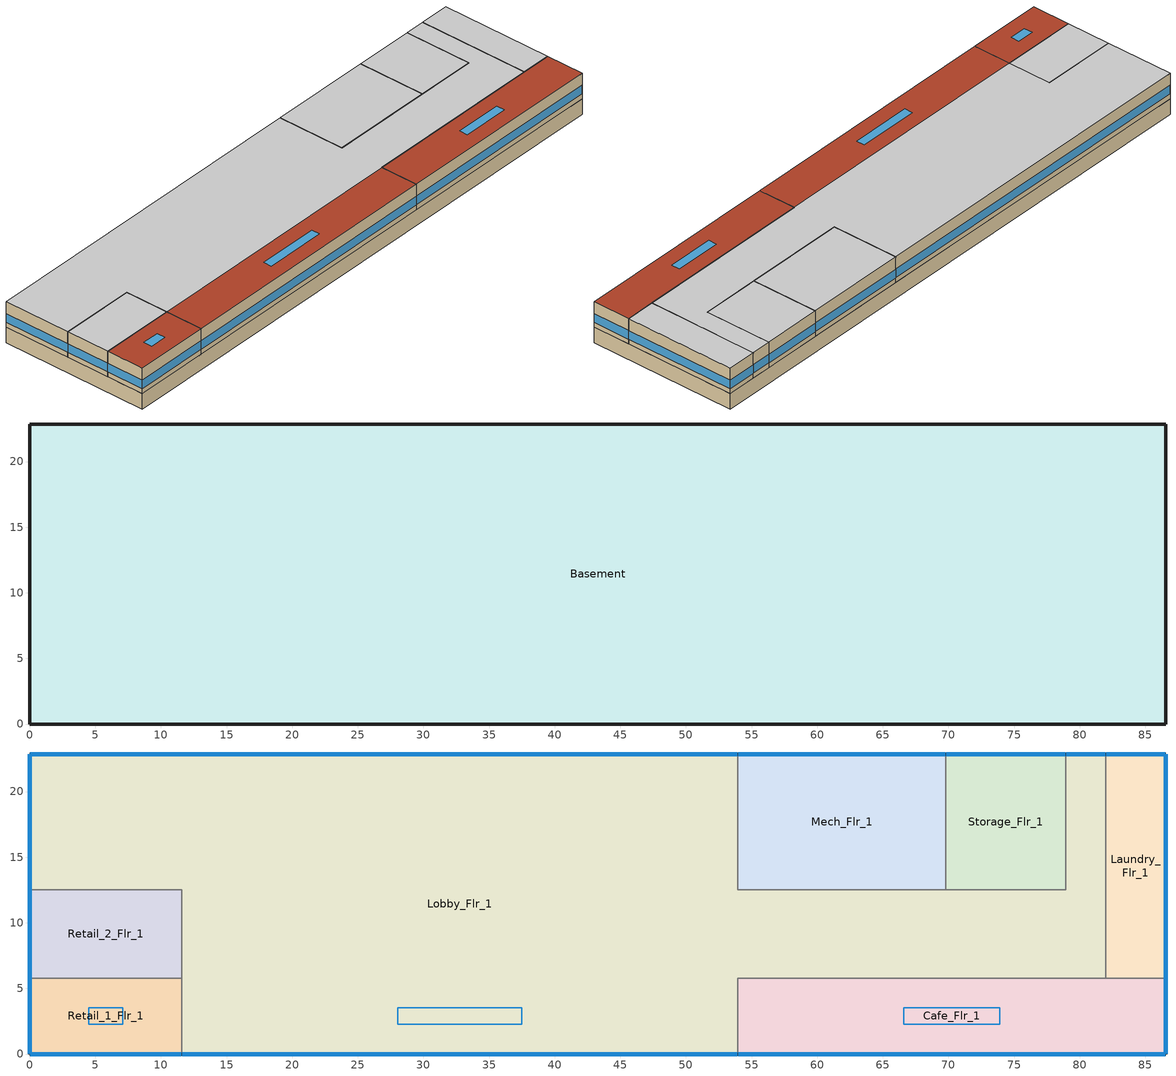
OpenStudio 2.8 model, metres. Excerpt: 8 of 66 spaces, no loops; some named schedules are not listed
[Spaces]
Basement
 floor ground: 86.56,22.86 86.56,0 0,0 0,22.86 z-2.44
 wall ground: 0,22.86 0,0 86.56,0 86.56,22.86 0,22.86 z-2.44:0
Lobby_Flr_1
 floor to Basement: 53.95,22.86 53.95,0 11.58,0 11.58,12.5 0,12.5 0,22.86 z0; 81.99,22.86 81.99,5.79 53.95,5.79 53.95,12.5 78.94,12.5 78.94,22.86 z0
 wall outside: 53.95,22.86 0,22.86 0,12.5 / 11.58,0 53.95,0 / 81.99,22.86 78.94,22.86 z0:3.96
 wall to Retail_1_Flr_1: 11.58,5.79 11.58,0 z0:3.96
 wall to Laundry_Flr_1: 81.99,5.79 81.99,22.86 z0:3.96
 wall to Storage_Flr_1: 78.94,22.86 78.94,12.5 69.8,12.5 z0:3.96
 wall to Cafe_Flr_1: 53.95,0 53.95,5.79 81.99,5.79 z0:3.96
 wall to Retail_2_Flr_1: 0,12.5 11.58,12.5 11.58,5.79 z0:3.96
 wall to Mech_Flr_1: 69.8,12.5 53.95,12.5 53.95,22.86 z0:3.96
 window: 53.92,22.86 0.03,22.86 / 11.61,0 53.92,0 z0.76:2.08; 0,22.83 0,12.52 z0.76:2.09; 81.97,22.86 78.97,22.86 z0.76:2.1
 ceiling adiabatic (BTAP-Int-Wall): 81.99,5.79 81.99,22.86 78.94,22.86 78.94,12.5 53.95,12.5 53.95,22.86 0,22.86 0,12.5 11.58,12.5 11.58,5.79 z3.96
 roof outside: 53.95,0 53.95,5.79 11.58,5.79 11.58,0 z3.96
 skylight: 37.5,2.25 37.5,3.54 28.03,3.54 28.03,2.25 z3.96
Retail_1_Flr_1
 floor to Basement: 11.58,5.79 11.58,0 0,0 0,5.79 z0
 wall outside: 0,5.79 0,0 11.58,0 z0:3.96
 wall to Retail_2_Flr_1: 11.58,5.79 0,5.79 z0:3.96
 window: 0.03,0 11.56,0 / 0,5.77 0,0.03 z0.76:2.09
 roof outside: 11.58,0 11.58,5.79 0,5.79 0,0 z3.96
 skylight: 7.09,2.25 7.09,3.54 4.5,3.54 4.5,2.25 z3.96
Retail_2_Flr_1
 floor to Basement: 11.58,12.5 11.58,5.79 0,5.79 0,12.5 z0
 wall outside: 0,12.5 0,5.79 z0:3.96
 window: 0,12.47 0,5.82 z0.76:2.09
 ceiling adiabatic (BTAP-Int-Wall): 11.58,5.79 11.58,12.5 0,12.5 0,5.79 z3.96
Laundry_Flr_1
 floor to Basement: 86.56,22.86 86.56,5.79 81.99,5.79 81.99,22.86 z0
 wall outside: 86.56,5.79 86.56,22.86 81.99,22.86 z0:3.96
 wall to Cafe_Flr_1: 81.99,5.79 86.56,5.79 z0:3.96
 window: 86.56,5.82 86.56,22.83 z0.76:2.09; 86.54,22.86 82.02,22.86 z0.76:2.1
 ceiling adiabatic (BTAP-Int-Wall): 86.56,5.79 86.56,22.86 81.99,22.86 81.99,5.79 z3.96
Storage_Flr_1
 floor to Basement: 78.94,22.86 78.94,12.5 69.8,12.5 69.8,22.86 z0
 wall outside: 78.94,22.86 69.8,22.86 z0:3.96
 wall to Mech_Flr_1: 69.8,22.86 69.8,12.5 z0:3.96
 window: 78.92,22.86 69.82,22.86 z0.76:2.09
 ceiling adiabatic (BTAP-Int-Wall): 78.94,12.5 78.94,22.86 69.8,22.86 69.8,12.5 z3.96
Mech_Flr_1
 floor to Basement: 69.8,22.86 69.8,12.5 53.95,12.5 53.95,22.86 z0
 wall outside: 69.8,22.86 53.95,22.86 z0:3.96
 window: 69.77,22.86 53.98,22.86 z0.76:2.09
 ceiling adiabatic (BTAP-Int-Wall): 69.8,12.5 69.8,22.86 53.95,22.86 53.95,12.5 z3.96
Cafe_Flr_1
 floor to Basement: 86.56,5.79 86.56,0 53.95,0 53.95,5.79 z0
 wall outside: 53.95,0 86.56,0 86.56,5.79 z0:3.96
 window: 86.56,0.03 86.56,5.77 z0.76:2.09; 53.98,0 86.54,0 z0.76:2.08
 roof outside: 86.56,0 86.56,5.79 53.95,5.79 53.95,0 z3.96
 skylight: 73.9,2.25 73.9,3.54 66.61,3.54 66.61,2.25 z3.96
[Site]
Calgary Intl AP_AB_CAN: Latitude {deg}=51.114; Longitude {deg}=-114.02; Time Zone {hr}=-7; Elevation {m}=1084.1; Terrain=City
[Building]
LargeHotel-CAN_AB_Calgary.Intl.AP.718770_CWEC2016.epw: North Axis {deg}=0; Default Construction Set=BTAP-Mass at hdd = 5000.0; Standards Number of Stories=7; Standards Number of Above Ground Stories=6; Standards Building Type=NECB2015_LargeHotel
[Site:WaterMainsTemperature]
Calculation Method=Correlation; Annual Average Outdoor Air Temperature {C}=5; Maximum Difference In Monthly Average Outdoor Air Temperatures {deltaC}=23.3
[Site:GroundTemperature:BuildingSurface]
19.527, 19.502, 19.536, 19.598, 20.002, 21.64, 22.225, 22.375, 21.449, 20.121, 19.802, 19.633
[SizingPeriod:DesignDay] Barometric Pressure {Pa}=88961; Sky Clearness=0; Rain Indicator=0; Snow Indicator=0; Day of Month=21; Daylight Saving Time Indicator=0; Humidity Indicating Type=Wetbulb; Dry-Bulb Temperature Range Modifier Type=DefaultMultipliers
Name | Maximum Dry-Bulb Temperature {C} | Daily Dry-Bulb Temperature Range {deltaC} | Humidity Indicating Conditions at Maximum Dry-Bulb | Wind Speed {m/s} | Wind Direction {deg} | Month | Day Type | Solar Model Indicator | ASHRAE Taub | ASHRAE Taud
Calgary Intl AP Ann Clg .4% Condns DB=>MWB | 28.5 | 12.1 | 16.1 | 4.5 | 160 | 7 | SummerDesignDay | ASHRAETau | 0.339 | 2.421
Calgary Intl AP Ann Htg 99.6% Condns DB | -28.5 | 0 | -28.5 | 2.9 | 200 | 1 | WinterDesignDay | ASHRAEClearSky
[Material:NoMass] Roughness=Smooth; Thermal Absorptance=0.9; Solar Absorptance=0.7
Name | Thermal Resistance {m2-K/W} | Visible Absorptance
Typical Carpet Pad | 0.21648 | 0.8
Typical Insulation 1 | 5.91238 | 0.7
Typical Insulation 2 | 4.49096 | 0.7
Typical Insulation 3 | 6.17282 | 0.7
Typical Carpet Pad 2 | 1.25503 | 0.8
Typical Carpet Pad 3 | 3.45515 | 0.8
Typical Insulation 4 | 0.454528 | 0.7
Typical Insulation 5 | 0.454545 | 0.7
[Material]
Name | Roughness | Thickness {m} | Conductivity {W/m-K} | Density {kg/m3} | Specific Heat {J/kg-K} | Thermal Absorptance | Solar Absorptance | Visible Absorptance
100mm Normalweight concrete floor | MediumSmooth | 0.1016 | 2.31 | 2322 | 832
G01 13mm gypsum board | Smooth | 0.0127 | 0.16 | 800 | 1090 | 0.9 | 0.7 | 0.5
G05 25mm wood | MediumSmooth | 0.0254 | 0.15 | 608 | 1630 | 0.9 | 0.5 | 0.5
4 in. Normalweight Concrete Floor | MediumRough | 0.1016 | 2.31 | 2322 | 832 | 0.9 | 0.7 | 0.7
1IN Stucco | Smooth | 0.0253 | 0.6918 | 1858 | 837 | 0.9 | 0.7 | 0.92
8IN CONCRETE HW RefBldg | Rough | 0.2032 | 1.311 | 2240 | 836.8 | 0.9 | 0.7 | 0.7
1/2IN Gypsum | Smooth | 0.0127 | 0.16 | 784.9 | 830 | 0.9 | 0.4 | 0.4
Metal Roof Surface; F08 Metal surface | Smooth | 0.0008 | 45.28 | 7824 | 500 | 0.9 | 0.7 | 0.7
6 in. Normalweight Concrete Floor | MediumRough | 0.1524 | 2.31 | 2322 | 832 | 0.9 | 0.7 | 0.7
[Construction]
BTAP-Int-Floor: 100mm Normalweight concrete floor, Typical Carpet Pad
BTAP-Int-Wall: G01 13mm gypsum board, G01 13mm gypsum board
BTAP-Int-Ceiling: Typical Carpet Pad, 100mm Normalweight concrete floor
BTAP-Ext-DaylightDiffuser: SimpleGlazing
BTAP-Int-Door: G05 25mm wood
BTAP-Ext-Floor-Mass:U-0.162: Typical Insulation 1, 4 in. Normalweight Concrete Floor, Typical Carpet Pad
BTAP-Ext-Wall-Mass:U-0.21: 1IN Stucco, 8IN CONCRETE HW RefBldg, Typical Insulation 2, 1/2IN Gypsum
BTAP-Ext-Roof-Metal:U-0.162: Metal Roof Surface, Typical Insulation 3
BTAP-Grnd-Floor-Mass:U-0.757: 6 in. Normalweight Concrete Floor, Typical Carpet Pad 2
BTAP-Grnd-Roof-Mass:U-0.284: 6 in. Normalweight Concrete Floor, Typical Carpet Pad 3
BTAP-Ext-Door:U-2.2: F08 Metal surface, Typical Insulation 4
BTAP-Ext-OverHeadDoor:U-2.2: Typical Insulation 5
[DefaultConstructionSet]
BTAP-Mass at hdd = 5000.0: Default Exterior Surface Constructions=BTAP-Mass at hdd = 5000.0; Default Interior Surface Constructions=Default Surface Constructions 2; Default Ground Contact Surface Constructions=BTAP-Mass at hdd = 5000.0 1; Default Exterior SubSurface Constructions=BTAP-Mass at hdd = 5000.0; Default Interior SubSurface Constructions=Default Sub Surface Constructions 2; Interior Partition Construction=BTAP-Int-Door
[DefaultSurfaceConstructions]
Name | Floor Construction | Wall Construction | Roof Ceiling Construction
Default Surface Constructions 2 | BTAP-Int-Floor | BTAP-Int-Wall | BTAP-Int-Ceiling
BTAP-Mass at hdd = 5000.0 | BTAP-Ext-Floor-Mass:U-0.162 | BTAP-Ext-Wall-Mass:U-0.21 | BTAP-Ext-Roof-Metal:U-0.162
BTAP-Mass at hdd = 5000.0 1 | BTAP-Grnd-Floor-Mass:U-0.757 | BTAP-Grnd-Roof-Mass:U-0.284 | BTAP-Grnd-Roof-Mass:U-0.284
[DefaultSubSurfaceConstructions] Fixed Window Construction=BTAP-Ext-DaylightDiffuser; Operable Window Construction=BTAP-Ext-DaylightDiffuser
Name | Door Construction | Glass Door Construction | Overhead Door Construction | Skylight Construction | Tubular Daylight Dome Construction | Tubular Daylight Diffuser Construction
Default Sub Surface Constructions 2 | BTAP-Int-Door
BTAP-Mass at hdd = 5000.0 | BTAP-Ext-Door:U-2.2 | BTAP-Ext-DaylightDiffuser | BTAP-Ext-OverHeadDoor:U-2.2 | BTAP-Ext-DaylightDiffuser | BTAP-Ext-DaylightDiffuser | BTAP-Ext-DaylightDiffuser
[WindowMaterial:SimpleGlazingSystem]
SimpleGlazing: U-Factor {W/m2-K}=2.2; Solar Heat Gain Coefficient=0.6; Visible Transmittance=0.21
[Space] Part of Total Floor Area=Yes
Name | Space Type | Building Story | Thermal Zone
Laundry_Flr_1 | Space Function Laundry/Washing area | Building Story 2 | ALL_ST=Laundry/Washing area_FL=Building Story 2_SCH=C
Lobby_Flr_1 | Space Function Lobby - hotel | Building Story 2 | ALL_ST=Lobby - hotel_FL=Building Story 2_SCH=H
Retail_1_Flr_1 | Space Function Sales area | Building Story 2 | ALL_ST=Sales area_FL=Building Story 2_SCH=C 1
Basement | Space Function Storage room < 5 m2-sch-A | Building Story 1 | ALL_ST=Storage room < 5 m2-sch-A_FL=Building Story 1_SCH=A
Cafe_Flr_1 | Space Function Retail facility mall concourse | Building Story 2 | ALL_ST=Retail facility mall concourse_FL=Building Story 2_SCH=C
Mech_Flr_1 | Space Function Electrical/Mechanical room-sch-F | Building Story 2 | WILD_ST=Electrical/Mechanical room-sch-E_FL=Building Story 2_SCH=F
Retail_2_Flr_1 | Space Function Sales area | Building Story 2 | ALL_ST=Sales area_FL=Building Story 2_SCH=C
Storage_Flr_1 | Space Function Storage room < 5 m2-sch-A 1 | Building Story 2 | ALL_ST=Storage room < 5 m2-sch-A_FL=Building Story 2_SCH=A
[BuildingStory]
Name | Nominal Z Coordinate {m}
Building Story 1 | -2.439
Building Story 2 | 0
[SpaceType] Standards Building Type=Space Function
Name | Default Schedule Set | Design Specification Outdoor Air Object | Standards Space Type
Space Function Storage room < 5 m2-sch-A | Space Function Storage room < 5 m2-sch-A Schedule Set | Space Function Storage room < 5 m2-sch-A Ventilation | Storage room < 5 m2-sch-A
Space Function Storage room < 5 m2-sch-A 1 | Space Function Storage room < 5 m2-sch-A 1 Schedule Set | Space Function Storage room < 5 m2-sch-A 1 Ventilation | Storage room < 5 m2-sch-A
Space Function Retail facility mall concourse | Space Function Retail facility mall concourse Schedule Set | Space Function Retail facility mall concourse Ventilation | Retail facility mall concourse
Space Function Laundry/Washing area | Space Function Laundry/Washing area Schedule Set | Space Function Laundry/Washing area Ventilation | Laundry/Washing area
Space Function Lobby - hotel | Space Function Lobby - hotel Schedule Set | Space Function Lobby - hotel Ventilation | Lobby - hotel
Space Function Sales area | Space Function Sales area Schedule Set | Space Function Sales area Ventilation | Sales area
Space Function Electrical/Mechanical room-sch-F | Space Function Electrical/Mechanical room-sch-F Schedule Set | Space Function Electrical/Mechanical room-sch-F Ventilation | Electrical/Mechanical room-sch-F
[People:Definition] Number of People Calculation Method=People/Area; Fraction Radiant=0.3
Name | People per Space Floor Area {person/m2}
Space Function Laundry/Washing area People Definition; Space Function Retail facility mall concourse People Definition | 0.0500182
Space Function Lobby - hotel People Definition | 0.100036
Space Function Sales area People Definition | 0.0333454
Space Function Storage room < 5 m2-sch-A People Definition; Space Function Storage room < 5 m2-sch-A 1 People Definition | 0.0100036
Space Function Electrical/Mechanical room-sch-F People Definition | 0.00500182
[People] Work Efficiency Schedule=Work Efficiency Schedule; Clothing Insulation Schedule=Clothing Schedule; Air Velocity Schedule=Air Velocity Schedule; Multiplier=1
Name | People Definition | Space or SpaceType
Space Function Laundry/Washing area People | Space Function Laundry/Washing area People Definition | Space Function Laundry/Washing area
Space Function Lobby - hotel People | Space Function Lobby - hotel People Definition | Space Function Lobby - hotel
Space Function Retail facility mall concourse People | Space Function Retail facility mall concourse People Definition | Space Function Retail facility mall concourse
Space Function Sales area People | Space Function Sales area People Definition | Space Function Sales area
Space Function Storage room < 5 m2-sch-A People | Space Function Storage room < 5 m2-sch-A People Definition | Space Function Storage room < 5 m2-sch-A
Space Function Storage room < 5 m2-sch-A 1 People | Space Function Storage room < 5 m2-sch-A 1 People Definition | Space Function Storage room < 5 m2-sch-A 1
Space Function Electrical/Mechanical room-sch-F People | Space Function Electrical/Mechanical room-sch-F People Definition | Space Function Electrical/Mechanical room-sch-F
[Lights:Definition] Design Level Calculation Method=Watts/Area; Fraction Radiant=0.5; Fraction Visible=0.2
Name | Watts per Space Floor Area {W/m2}
Space Function Laundry/Washing area Lights Definition | 6.50236
Space Function Lobby - hotel Lights Definition | 11.5042
Space Function Retail facility mall concourse Lights Definition | 11.9043
Space Function Sales area Lights Definition | 15.5056
Space Function Storage room < 5 m2-sch-A Lights Definition; Space Function Storage room < 5 m2-sch-A 1 Lights Definition | 13.3048
Space Function Electrical/Mechanical room-sch-F Lights Definition | 4.60167
[Lights] Fraction Replaceable=1
Name | Lights Definition | Space or SpaceType
Space Function Laundry/Washing area Lights | Space Function Laundry/Washing area Lights Definition | Space Function Laundry/Washing area
Space Function Lobby - hotel Lights | Space Function Lobby - hotel Lights Definition | Space Function Lobby - hotel
Space Function Retail facility mall concourse Lights | Space Function Retail facility mall concourse Lights Definition | Space Function Retail facility mall concourse
Space Function Sales area Lights | Space Function Sales area Lights Definition | Space Function Sales area
Space Function Storage room < 5 m2-sch-A Lights | Space Function Storage room < 5 m2-sch-A Lights Definition | Space Function Storage room < 5 m2-sch-A
Space Function Storage room < 5 m2-sch-A 1 Lights | Space Function Storage room < 5 m2-sch-A 1 Lights Definition | Space Function Storage room < 5 m2-sch-A 1
Space Function Electrical/Mechanical room-sch-F Lights | Space Function Electrical/Mechanical room-sch-F Lights Definition | Space Function Electrical/Mechanical room-sch-F
[DesignSpecification:OutdoorAir] Outdoor Air Method=Sum; Outdoor Air Flow per Person {m3/s-person}=0; Outdoor Air Flow Rate {m3/s}=0; Outdoor Air Flow Air Changes per Hour {1/hr}=0
Name | Outdoor Air Flow per Floor Area {m3/s-m2}
Space Function Laundry/Washing area Ventilation | 0.00084836
Space Function Lobby - hotel Ventilation | 0.00143764
Space Function Retail facility mall concourse Ventilation | 0.0018288
Space Function Sales area Ventilation | 0.0011684
Space Function Storage room < 5 m2-sch-A Ventilation; Space Function Storage room < 5 m2-sch-A 1 Ventilation | 0.0003556
Space Function Electrical/Mechanical room-sch-F Ventilation | 0.0003048
[DefaultScheduleSet] People Activity Level Schedule=NECB-Activity; Infiltration Schedule=Always On
Name | Number of People Schedule | Lighting Schedule | Electric Equipment Schedule
Space Function Laundry/Washing area Schedule Set | NECB-C-Occupancy | NECB-C-Lighting | NECB-C-Electric-Equipment
Space Function Lobby - hotel Schedule Set | NECB-H-Occupancy | NECB-H-Occupancy-NECB-H-Lighting-0.0-0.0-0.67-Light Ruleset | NECB-H-Electric-Equipment
Space Function Retail facility mall concourse Schedule Set; Space Function Sales area Schedule Set | NECB-C-Occupancy | NECB-C-Occupancy-NECB-C-Lighting-0.0-0.0-0.67-Light Ruleset | NECB-C-Electric-Equipment
Space Function Storage room < 5 m2-sch-A Schedule Set; Space Function Storage room < 5 m2-sch-A 1 Schedule Set | NECB-A-Occupancy | NECB-A-Occupancy-NECB-A-Lighting-0.6-0.0-0.67-Light Ruleset | NECB-A-Electric-Equipment
Space Function Electrical/Mechanical room-sch-F Schedule Set | NECB-F-Occupancy | NECB-F-Lighting | NECB-F-Electric-Equipment
[ThermostatSetpoint:DualSetpoint]
Name | Heating Setpoint Temperature Schedule | Cooling Setpoint Temperature Schedule
Space Function Sales area Thermostat 5; Space Function Retail facility mall concourse Thermostat 3; Space Function Laundry/Washing area Thermostat 3; Space Function Sales area Thermostat 6 | NECB-C-Thermostat Setpoint-Heating | NECB-C-Thermostat Setpoint-Cooling
Space Function Storage room < 5 m2-sch-A Thermostat 3; Space Function Storage room < 5 m2-sch-A 1 Thermostat 3 | NECB-A-Thermostat Setpoint-Heating | NECB-A-Thermostat Setpoint-Cooling
Space Function Lobby - hotel Thermostat 3 | NECB-H-Thermostat Setpoint-Heating | NECB-H-Thermostat Setpoint-Cooling
Space Function Electrical/Mechanical room-sch-F Thermostat 1 | NECB-F-Thermostat Setpoint-Heating | NECB-F-Thermostat Setpoint-Cooling
[ElectricEquipment:Definition] Design Level Calculation Method=Watts/Area; Fraction Radiant=0.5
Name | Watts per Space Floor Area {W/m2}
Space Function Laundry/Washing area Elec Equip Definition | 20.0073
Space Function Lobby - hotel Elec Equip Definition; Space Function Sales area Elec Equip Definition | 2.50091
Space Function Retail facility mall concourse Elec Equip Definition; Space Function Storage room < 5 m2-sch-A Elec Equip Definition; Space Function Storage room < 5 m2-sch-A 1 Elec Equip Definition; Space Function Electrical/Mechanical room-sch-F Elec Equip Definition | 1.00036
[ElectricEquipment]
Name | Electric Equipment Definition | Space or SpaceType
Space Function Laundry/Washing area Elec Equip | Space Function Laundry/Washing area Elec Equip Definition | Space Function Laundry/Washing area
Space Function Lobby - hotel Elec Equip | Space Function Lobby - hotel Elec Equip Definition | Space Function Lobby - hotel
Space Function Retail facility mall concourse Elec Equip | Space Function Retail facility mall concourse Elec Equip Definition | Space Function Retail facility mall concourse
Space Function Sales area Elec Equip | Space Function Sales area Elec Equip Definition | Space Function Sales area
Space Function Storage room < 5 m2-sch-A Elec Equip | Space Function Storage room < 5 m2-sch-A Elec Equip Definition | Space Function Storage room < 5 m2-sch-A
Space Function Storage room < 5 m2-sch-A 1 Elec Equip | Space Function Storage room < 5 m2-sch-A 1 Elec Equip Definition | Space Function Storage room < 5 m2-sch-A 1
Space Function Electrical/Mechanical room-sch-F Elec Equip | Space Function Electrical/Mechanical room-sch-F Elec Equip Definition | Space Function Electrical/Mechanical room-sch-F
[SpaceInfiltration:DesignFlowRate] Design Flow Rate Calculation Method=Flow/ExteriorArea
Name | Space or SpaceType | Schedule | Flow per Exterior Surface Area {m3/s-m2} | Constant Term Coefficient | Temperature Term Coefficient | Velocity Term Coefficient | Velocity Squared Term Coefficient
Cafe_Flr_1 Infiltration | Cafe_Flr_1 | Always On Discrete | 0.00025 | 0 | 0 | 0.224 | 0
Laundry_Flr_1 Infiltration | Laundry_Flr_1 | Always On Discrete | 0.00025 | 0 | 0 | 0.224 | 0
Lobby_Flr_1 Infiltration | Lobby_Flr_1 | Always On Discrete | 0.00025 | 0 | 0 | 0.224 | 0
Mech_Flr_1 Infiltration | Mech_Flr_1 | Always On Discrete | 0.00025 | 0 | 0 | 0.224 | 0
Retail_1_Flr_1 Infiltration | Retail_1_Flr_1 | Always On Discrete | 0.00025 | 0 | 0 | 0.224 | 0
Retail_2_Flr_1 Infiltration | Retail_2_Flr_1 | Always On Discrete | 0.00025 | 0 | 0 | 0.224 | 0
Storage_Flr_1 Infiltration | Storage_Flr_1 | Always On Discrete | 0.00025 | 0 | 0 | 0.224 | 0
Space Function Electrical/Mechanical room-sch-F Infiltration | Space Function Electrical/Mechanical room-sch-F |  | 0.000250063
[ThermalZone] Use Ideal Air Loads=No
Name | Thermostat
ALL_ST=Sales area_FL=Building Story 2_SCH=C | Space Function Sales area Thermostat 5
ALL_ST=Retail facility mall concourse_FL=Building Story 2_SCH=C | Space Function Retail facility mall concourse Thermostat 3
ALL_ST=Storage room < 5 m2-sch-A_FL=Building Story 1_SCH=A | Space Function Storage room < 5 m2-sch-A Thermostat 3
ALL_ST=Laundry/Washing area_FL=Building Story 2_SCH=C | Space Function Laundry/Washing area Thermostat 3
ALL_ST=Storage room < 5 m2-sch-A_FL=Building Story 2_SCH=A | Space Function Storage room < 5 m2-sch-A 1 Thermostat 3
ALL_ST=Lobby - hotel_FL=Building Story 2_SCH=H | Space Function Lobby - hotel Thermostat 3
ALL_ST=Sales area_FL=Building Story 2_SCH=C 1 | Space Function Sales area Thermostat 6
WILD_ST=Electrical/Mechanical room-sch-E_FL=Building Story 2_SCH=F | Space Function Electrical/Mechanical room-sch-F Thermostat 1
[HeatExchanger:AirToAir:SensibleAndLatent]
Sys_1_Make-up air unit ERV: Availability Schedule=Always On Discrete; Nominal Supply Air Flow Rate {m3/s}=autosize; Sensible Effectiveness at 100% Heating Air Flow=0.5; Latent Effectiveness at 100% Heating Air Flow=0.5; Sensible Effectiveness at 75% Heating Air Flow=0.5; Latent Effectiveness at 75% Heating Air Flow=0.5; Sensible Effectiveness at 100% Cooling Air Flow=0.5; Latent Effectiveness at 100% Cooling Air Flow=0.5; Sensible Effectiveness at 75% Cooling Air Flow=0.5; Latent Effectiveness at 75% Cooling Air Flow=0.5; Nominal Electric Power {W}=1914.91; Supply Air Outlet Temperature Control=Yes; Heat Exchanger Type=Rotary; Frost Control Type=ExhaustOnly; Threshold Temperature {C}=-23.3; Initial Defrost Time Fraction=0.167; Rate of Defrost Time Fraction Increase {1/K}=1.44; Economizer Lockout=Yes
[SetpointManager:OutdoorAirPretreat]
Setpoint Manager Outdoor Air Pretreat 1: Minimum Setpoint Temperature {C}=-99; Maximum Setpoint Temperature {C}=99; Minimum Setpoint Humidity Ratio {kgWater/kgDryAir}=1e-05; Maximum Setpoint Humidity Ratio {kgWater/kgDryAir}=1
[AvailabilityManager:NightCycle] Control Type=CycleOnAny; Thermostat Tolerance {deltaC}=1; Cycling Run Time {s}=3600
Availability Manager Night Cycle 1; Availability Manager Night Cycle 2; Availability Manager Night Cycle 3; Availability Manager Night Cycle 4; Availability Manager Night Cycle 5; Availability Manager Night Cycle 6; Availability Manager Night Cycle 7
[EnergyManagementSystem:Sensor]
OAT: Output Variable or Output Meter Index Key=Environment; Output Variable or Output Meter=Site Outdoor Air Drybulb Temperature
[EnergyManagementSystem:Actuator] Actuated Component Type=Schedule:Year; Actuated Component Control Type=Schedule Value
Name | Actuated Component
Sys6VAVwithReheatHtgSch0 | NECB-C-Thermostat Setpoint-Heating
Sys6VAVwithReheatClgSch0 | NECB-C-Thermostat Setpoint-Cooling
Sys6VAVwithReheatHtgSch1 | NECB-H-Thermostat Setpoint-Heating
Sys6VAVwithReheatClgSch1 | NECB-H-Thermostat Setpoint-Cooling
